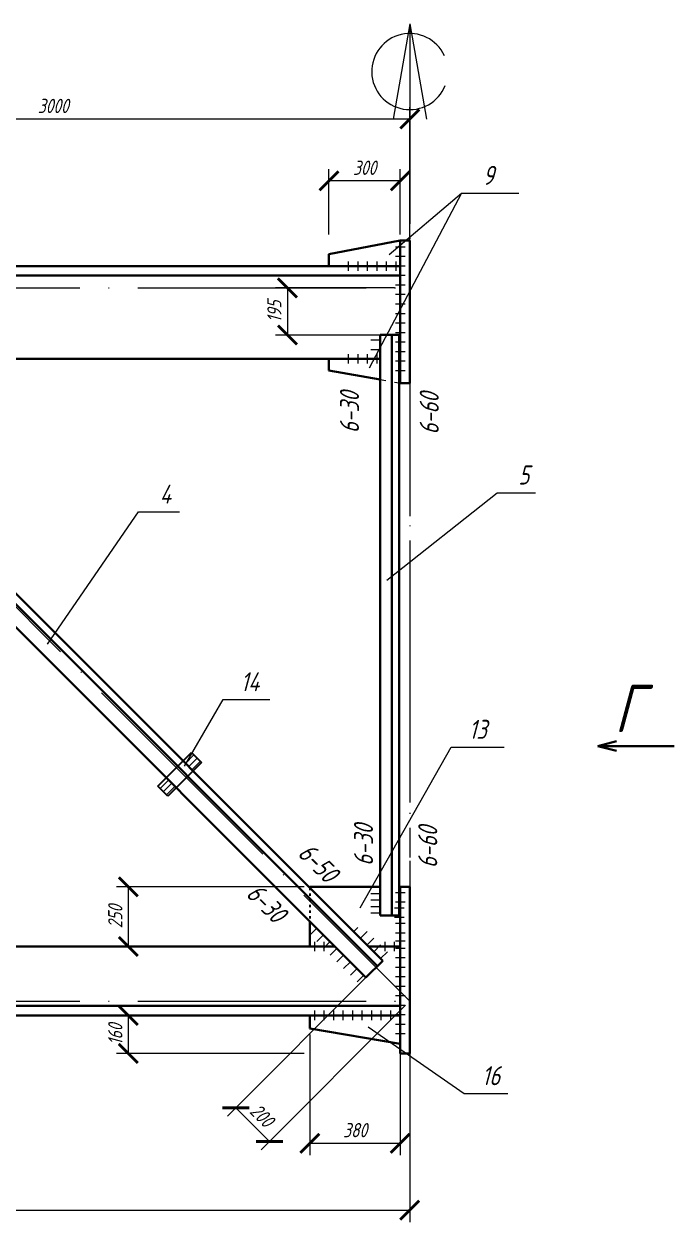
# Model space of a CAD drawing. Header units: millimetres. Extents: x 1665 to 4316, y 443 to 1647.
# Drawn here: x 3057.5 to 3125.9, y 1305.7 to 1431.6 of the extents above; entities that cross this region are included whole.
import ezdxf

# ---------------------------------------------------------------- set-up
doc = ezdxf.new("R2010")
doc.units = ezdxf.units.MM
doc.linetypes.add('ACAD_ISO03W100', pattern=[30, 12, -18])
doc.linetypes.add('ACAD_ISO04W100', pattern=[30, 24, -3, 0, -3])
doc.layers.get('0').update_dxf_attribs({"lineweight": 18})
doc.styles.get("Standard").update_dxf_attribs({"font": 'romans.shx', "width": 0.75, "oblique": 15, "height": 1.5})
doc.dimstyles.new('ISO-25', dxfattribs={"dimtxt": 1.5, "dimasz": 2, "dimexe": 1.25, "dimexo": 0.625, "dimtad": 1, "dimtxsty": 'Standard', "dimblk": 'ARCHTICK', "dimcen": 2.5, "dimadec": 0, "dimazin": 0, "dimtfac": 1, "dimtmove": 0, "dimatfit": 3, "dimldrblk": 'NONE', "dimfxl": 1, "dimlwd": 18, "dimlwe": 18, "dimarcsym": 0})

# ---------------------------------------------------------------- blocks, each defined once
blk = doc.blocks.new('_ArchTick')
at = {"color": 0, "linetype": 'ByBlock', "const_width": 0.15}
blk.add_lwpolyline([(-0.5, -0.5), (0.5, 0.5)], dxfattribs=at)
blk = doc.blocks.new('*D105')
at = {"color": 0, "lineweight": 18, "transparency": 16777216}
for p, q in [((3023.08, 1406.75), (3023.08, 1422.84)), ((3098.08, 1406.75), (3098.08, 1422.84)), ((3023.08, 1421.59), (3098.08, 1421.59))]:
    blk.add_line(p, q, dxfattribs=at)
at = {"layer": 'Defpoints', "color": 0, "transparency": 16777216}
for p in [(3098.08, 1421.59), (3023.08, 1406.12), (3098.08, 1406.12)]:
    blk.add_point(p, dxfattribs=at)
at = {"color": 0, "lineweight": 18, "transparency": 16777216, "xscale": 2, "yscale": 2, "zscale": 2, "rotation": 180}
blk.add_blockref('_ArchTick', (3023.08, 1421.59), dxfattribs=at)
at = {"color": 0, "lineweight": 18, "transparency": 16777216, "xscale": 2, "yscale": 2, "zscale": 2}
blk.add_blockref('_ArchTick', (3098.08, 1421.59), dxfattribs=at)
at = {"color": 0, "transparency": 16777216, "insert": (3060.58, 1422.96), "char_height": 1.5, "attachment_point": 5}
blk.add_mtext('3000', dxfattribs=at)
blk = doc.blocks.new('_None')
blk = doc.blocks.new('*D114')
at = {"color": 0, "lineweight": 18, "transparency": 16777216}
for p, q in [((3096.46, 1403.83), (3083.96, 1403.83)), ((3085.21, 1403.83), (3085.21, 1398.88)), ((3096.46, 1398.88), (3083.96, 1398.88))]:
    blk.add_line(p, q, dxfattribs=at)
at = {"layer": 'Defpoints', "color": 0, "transparency": 16777216}
for p in [(3097.08, 1403.83), (3085.21, 1398.88), (3097.08, 1398.88)]:
    blk.add_point(p, dxfattribs=at)
at = {"color": 0, "lineweight": 18, "transparency": 16777216, "xscale": 2, "yscale": 2, "zscale": 2}
for p, rotation in [((3085.21, 1403.83), 90), ((3085.21, 1398.88), 270)]:
    blk.add_blockref('_ArchTick', p, dxfattribs=dict(at, rotation=rotation))
at = {"color": 0, "transparency": 16777216, "insert": (3083.84, 1401.36), "char_height": 1.5, "attachment_point": 5, "rotation": 90}
blk.add_mtext('195', dxfattribs=at)
blk = doc.blocks.new('*D115')
at = {"color": 0, "lineweight": 18, "transparency": 16777216}
for p, q in [((3089.58, 1409.46), (3089.58, 1416.33)), ((3097.08, 1409.46), (3097.08, 1416.33)), ((3097.08, 1415.08), (3089.58, 1415.08))]:
    blk.add_line(p, q, dxfattribs=at)
at = {"layer": 'Defpoints', "color": 0, "transparency": 16777216}
for p in [(3089.58, 1415.08), (3089.58, 1408.83), (3097.08, 1408.83)]:
    blk.add_point(p, dxfattribs=at)
at = {"color": 0, "lineweight": 18, "transparency": 16777216, "xscale": 2, "yscale": 2, "zscale": 2, "rotation": 180}
blk.add_blockref('_ArchTick', (3089.58, 1415.08), dxfattribs=at)
at = {"color": 0, "lineweight": 18, "transparency": 16777216, "xscale": 2, "yscale": 2, "zscale": 2}
blk.add_blockref('_ArchTick', (3097.08, 1415.08), dxfattribs=at)
at = {"color": 0, "transparency": 16777216, "insert": (3093.33, 1416.46), "char_height": 1.5, "attachment_point": 5}
blk.add_mtext('300', dxfattribs=at)
blk = doc.blocks.new('*D127')
at = {"color": 0, "lineweight": 18, "transparency": 16777216}
for p, q in [((3087.58, 1325.38), (3087.58, 1312.68)), ((3097.08, 1325.38), (3097.08, 1312.68)), ((3087.58, 1313.93), (3097.08, 1313.93))]:
    blk.add_line(p, q, dxfattribs=at)
at = {"layer": 'Defpoints', "color": 0, "transparency": 16777216}
for p in [(3087.58, 1326), (3097.08, 1326), (3097.08, 1313.93)]:
    blk.add_point(p, dxfattribs=at)
at = {"color": 0, "lineweight": 18, "transparency": 16777216, "xscale": 2, "yscale": 2, "zscale": 2, "rotation": 180}
blk.add_blockref('_ArchTick', (3087.58, 1313.93), dxfattribs=at)
at = {"color": 0, "lineweight": 18, "transparency": 16777216, "xscale": 2, "yscale": 2, "zscale": 2}
blk.add_blockref('_ArchTick', (3097.08, 1313.93), dxfattribs=at)
at = {"color": 0, "transparency": 16777216, "insert": (3092.33, 1315.31), "char_height": 1.5, "attachment_point": 5}
blk.add_mtext('380', dxfattribs=at)
blk = doc.blocks.new('*D129')
at = {"color": 0, "lineweight": 18, "transparency": 16777216}
for p, q in [((2660.58, 1328.26), (2660.58, 1305.65)), ((3098.08, 1328.26), (3098.08, 1305.65)), ((2660.58, 1306.9), (3098.08, 1306.9))]:
    blk.add_line(p, q, dxfattribs=at)
at = {"layer": 'Defpoints', "color": 0, "transparency": 16777216}
for p in [(2660.58, 1328.88), (3098.08, 1328.88), (3098.08, 1306.9)]:
    blk.add_point(p, dxfattribs=at)
at = {"color": 0, "lineweight": 18, "transparency": 16777216, "xscale": 2, "yscale": 2, "zscale": 2, "rotation": 180}
blk.add_blockref('_ArchTick', (2660.58, 1306.9), dxfattribs=at)
at = {"color": 0, "lineweight": 18, "transparency": 16777216, "xscale": 2, "yscale": 2, "zscale": 2}
blk.add_blockref('_ArchTick', (3098.08, 1306.9), dxfattribs=at)
at = {"color": 0, "transparency": 16777216, "insert": (2879.33, 1308.28), "char_height": 1.5, "attachment_point": 5}
blk.add_mtext('17500', dxfattribs=at)
blk = doc.blocks.new('*D134')
at = {"color": 0, "lineweight": 18, "transparency": 16777216}
for p, q in [((3094.1, 1331.97), (3078.9, 1316.77)), ((3097.64, 1328.44), (3082.44, 1313.23)), ((3079.79, 1317.65), (3083.32, 1314.12))]:
    blk.add_line(p, q, dxfattribs=at)
at = {"layer": 'Defpoints', "color": 0, "transparency": 16777216}
for p in [(3094.54, 1332.42), (3098.08, 1328.88), (3083.32, 1314.12)]:
    blk.add_point(p, dxfattribs=at)
at = {"color": 0, "lineweight": 18, "transparency": 16777216, "xscale": 2, "yscale": 2, "zscale": 2}
for p, rotation in [((3079.79, 1317.65), 135.019104960781), ((3083.32, 1314.12), 315.0191049607811)]:
    blk.add_blockref('_ArchTick', p, dxfattribs=dict(at, rotation=rotation))
at = {"color": 0, "transparency": 16777216, "insert": (3082.53, 1316.86), "char_height": 1.5, "attachment_point": 5, "rotation": 315.0191}
blk.add_mtext('200', dxfattribs=at)
blk = doc.blocks.new('*D152')
at = {"color": 0, "lineweight": 18, "transparency": 16777216}
for p, q in [((3086.96, 1340.88), (3067.23, 1340.88)), ((3068.48, 1340.88), (3068.48, 1334.62)), ((3086.96, 1334.62), (3067.23, 1334.62))]:
    blk.add_line(p, q, dxfattribs=at)
at = {"layer": 'Defpoints', "color": 0, "transparency": 16777216}
for p in [(3087.58, 1340.88), (3068.48, 1334.62), (3087.58, 1334.62)]:
    blk.add_point(p, dxfattribs=at)
at = {"color": 0, "lineweight": 18, "transparency": 16777216, "xscale": 2, "yscale": 2, "zscale": 2}
for p, rotation in [((3068.48, 1340.88), 90), ((3068.48, 1334.62), 270)]:
    blk.add_blockref('_ArchTick', p, dxfattribs=dict(at, rotation=rotation))
at = {"color": 0, "transparency": 16777216, "insert": (3067.11, 1337.75), "char_height": 1.5, "attachment_point": 5, "rotation": 90}
blk.add_mtext('250', dxfattribs=at)
blk = doc.blocks.new('*D153')
at = {"color": 0, "lineweight": 18, "transparency": 16777216}
for p, q in [((3086.96, 1327.37), (3067.23, 1327.37)), ((3068.48, 1327.37), (3068.48, 1323.38)), ((3086.96, 1323.38), (3067.23, 1323.38))]:
    blk.add_line(p, q, dxfattribs=at)
at = {"layer": 'Defpoints', "color": 0, "transparency": 16777216}
for p in [(3087.58, 1327.37), (3068.48, 1323.38), (3087.58, 1323.38)]:
    blk.add_point(p, dxfattribs=at)
at = {"color": 0, "lineweight": 18, "transparency": 16777216, "xscale": 2, "yscale": 2, "zscale": 2}
for p, rotation in [((3068.48, 1327.37), 90), ((3068.48, 1323.38), 270)]:
    blk.add_blockref('_ArchTick', p, dxfattribs=dict(at, rotation=rotation))
at = {"color": 0, "transparency": 16777216, "insert": (3067.11, 1325.38), "char_height": 1.5, "attachment_point": 5, "rotation": 90}
blk.add_mtext('160', dxfattribs=at)

msp = doc.modelspace()

# ---------------------------------------------------------------- linework, layer by layer
for p, q in [((3098.081, 1431.574), (3096.317, 1421.574)), ((3098.081, 1431.574), (3099.844, 1421.574)), ((3098.081, 1431.574), (3098.081, 1411.574)), ((3103.528, 1413.79), (3093.802, 1395.414)), ((3095.928, 1407.35), (3103.528, 1413.79)), ((3103.528, 1413.79), (3109.551, 1413.79)), ((3097.581, 1408.125), (3096.581, 1408.125)), ((3091.642, 1405.625), (3091.642, 1406.625)), ((3092.642, 1405.625), (3092.642, 1406.625)), ((3093.642, 1405.625), (3093.642, 1406.625)), ((3094.642, 1405.625), (3094.642, 1406.625)), ((3095.642, 1405.625), (3095.642, 1406.625)), ((3097.581, 1407.125), (3096.581, 1407.125)), ((3096.642, 1405.625), (3096.642, 1406.625)), ((3097.581, 1406.125), (3096.581, 1406.125)), ((3097.581, 1405.125), (3096.581, 1405.125)), ((3097.581, 1404.125), (3096.581, 1404.125)), ((3097.581, 1403.125), (3096.581, 1403.125)), ((3097.581, 1402.125), (3096.581, 1402.125)), ((3097.581, 1401.125), (3096.581, 1401.125)), ((3097.581, 1400.125), (3096.581, 1400.125)), ((3097.581, 1399.125), (3096.581, 1399.125)), ((3094.981, 1398.332), (3093.981, 1398.332)), ((3097.581, 1398.125), (3096.581, 1398.125)), ((3091.642, 1395.885), (3091.642, 1396.885)), ((3092.642, 1395.885), (3092.642, 1396.885)), ((3093.642, 1395.885), (3093.642, 1396.885)), ((3094.981, 1397.332), (3093.981, 1397.332)), ((3094.642, 1395.885), (3094.642, 1396.885)), ((3097.581, 1397.125), (3096.581, 1397.125)), ((3097.581, 1396.125), (3096.581, 1396.125)), ((3097.581, 1395.125), (3096.581, 1395.125)), ((3095.675, 1373.127), (3107.262, 1382.296)), ((3107.262, 1382.296), (3111.306, 1382.296)), ((3059.986, 1366.383), (3069.556, 1380.284)), ((3069.556, 1380.284), (3073.873, 1380.284)), ((3074.402, 1353.572), (3078.46, 1360.571)), ((3078.46, 1360.571), (3083.351, 1360.571)), ((3092.854, 1338.691), (3102.421, 1355.561)), ((3102.421, 1355.561), (3108.002, 1355.561)), ((3074.5, 1353.861), (3075.388, 1354.741)), ((3074.833, 1353.528), (3075.721, 1354.408)), ((3075.164, 1353.194), (3076.052, 1354.074)), ((3071.836, 1351.222), (3072.724, 1352.102)), ((3072.169, 1350.888), (3073.057, 1351.768)), ((3072.5, 1350.555), (3073.388, 1351.435)), ((3094.981, 1340.143), (3093.981, 1340.143)), ((3097.581, 1340.263), (3096.581, 1340.263)), ((3094.981, 1339.471), (3093.981, 1339.471)), ((3094.981, 1338.799), (3093.981, 1338.799)), ((3097.481, 1338.645), (3096.481, 1338.645)), ((3097.581, 1339.263), (3096.581, 1339.263)), ((3094.981, 1338.127), (3093.981, 1338.127)), ((3097.481, 1337.645), (3096.481, 1337.645)), ((3087.588, 1335.833), (3088.296, 1336.54)), ((3092.185, 1336.187), (3092.623, 1336.625)), ((3092.893, 1335.48), (3093.6, 1336.188)), ((3097.581, 1337.026), (3096.581, 1337.026)), ((3097.581, 1336.026), (3096.581, 1336.026)), ((3088.081, 1334.117), (3088.081, 1335.117)), ((3088.296, 1335.126), (3089.003, 1335.833)), ((3089.003, 1334.419), (3089.71, 1335.126)), ((3089.081, 1334.117), (3089.081, 1335.117)), ((3093.6, 1334.774), (3094.307, 1335.481)), ((3094.307, 1334.067), (3095.014, 1334.774)), ((3095.477, 1334.117), (3095.477, 1335.117)), ((3096.477, 1334.117), (3096.477, 1335.117)), ((3097.581, 1335.181), (3096.581, 1335.181)), ((3089.71, 1333.712), (3090.418, 1334.42)), ((3090.418, 1333.006), (3091.125, 1333.713)), ((3095.015, 1333.36), (3095.722, 1334.067)), ((3097.581, 1334.417), (3096.581, 1334.417)), ((3091.125, 1332.299), (3091.832, 1333.006)), ((3091.832, 1331.592), (3092.54, 1332.299)), ((3097.581, 1333.417), (3096.581, 1333.417)), ((3097.581, 1332.417), (3096.581, 1332.417)), ((3092.54, 1330.885), (3093.247, 1331.592)), ((3097.581, 1331.417), (3096.581, 1331.417)), ((3097.581, 1330.417), (3096.581, 1330.417)), ((3097.581, 1329.417), (3096.581, 1329.417)), ((3088.081, 1326.875), (3088.081, 1327.875)), ((3089.081, 1326.875), (3089.081, 1327.875)), ((3090.081, 1326.875), (3090.081, 1327.875)), ((3091.081, 1326.875), (3091.081, 1327.875)), ((3092.081, 1326.875), (3092.081, 1327.875)), ((3093.081, 1326.875), (3093.081, 1327.875)), ((3094.081, 1326.875), (3094.081, 1327.875)), ((3095.081, 1326.875), (3095.081, 1327.875)), ((3096.081, 1326.875), (3096.081, 1327.875)), ((3097.581, 1328.417), (3096.581, 1328.417)), ((3097.581, 1327.417), (3096.581, 1327.417)), ((3093.704, 1326.163), (3103.804, 1319.162)), ((3097.581, 1326.417), (3096.581, 1326.417)), ((3097.581, 1325.417), (3096.581, 1325.417)), ((3103.804, 1319.162), (3108.39, 1319.162))]:
    msp.add_line(p, q)
at = {"linetype": 'ACAD_ISO04W100', "ltscale": 0.5}
msp.add_line((3098.081, 1422.574), (3098.081, 1343.966), dxfattribs=at)
at = {"lineweight": 30}
for p, q in [((3089.581, 1407.375), (3097.081, 1408.832)), ((3098.081, 1408.832), (3097.081, 1408.832)), ((3097.081, 1408.832), (3097.081, 1393.832)), ((3098.081, 1408.832), (3098.081, 1393.832)), ((3089.581, 1406.125), (3089.581, 1407.375)), ((2661.581, 1406.125), (3097.081, 1406.125)), ((2661.581, 1405.125), (3097.081, 1405.125)), ((3025.433, 1401.764), (3094.686, 1332.557)), ((3025.998, 1402.331), (3095.255, 1333.12)), ((3024.234, 1400.559), (3093.477, 1331.362)), ((3094.981, 1398.885), (3094.981, 1337.882)), ((3094.981, 1398.885), (3096.981, 1398.885)), ((3096.181, 1398.885), (3096.181, 1337.882)), ((3096.981, 1398.885), (3096.981, 1337.882)), ((3031.948, 1396.385), (3094.981, 1396.385)), ((3089.581, 1396.385), (3089.581, 1395.135)), ((3096.981, 1396.385), (3097.081, 1396.385)), ((3089.581, 1395.135), (3094.981, 1394.197)), ((3096.981, 1393.85), (3097.081, 1393.832)), ((3097.081, 1393.832), (3098.081, 1393.832)), ((3117.874, 1355.68), (3119.806, 1356.198)), ((3117.874, 1355.68), (3125.874, 1355.68)), ((3117.874, 1355.68), (3119.806, 1355.162)), ((3087.581, 1340.882), (3087.581, 1340.789)), ((3094.981, 1340.882), (3087.581, 1340.882)), ((3097.081, 1340.882), (3096.981, 1340.882)), ((3098.081, 1340.882), (3097.081, 1340.882)), ((3097.081, 1340.882), (3097.081, 1323.382)), ((3098.081, 1323.382), (3098.081, 1340.882)), ((3094.981, 1337.882), (3096.981, 1337.882)), ((3087.581, 1337.255), (3087.581, 1334.617)), ((2956.826, 1334.617), (3090.22, 1334.617)), ((3093.756, 1334.617), (3097.081, 1334.617)), ((3093.477, 1331.362), (3095.255, 1333.12)), ((2661.581, 1328.375), (3097.081, 1328.375)), ((2661.581, 1327.375), (3097.081, 1327.375)), ((3087.581, 1327.375), (3087.581, 1326.003)), ((3097.081, 1324.382), (3087.581, 1326.003)), ((3097.081, 1323.382), (3098.081, 1323.382))]:
    msp.add_line(p, q, dxfattribs=at)
at = {"linetype": 'ACAD_ISO04W100'}
for p, q in [((2648.081, 1403.832), (3098.081, 1403.832)), ((3023.081, 1403.832), (3098.081, 1328.882)), ((3098.081, 1403.832), (3098.081, 1328.882)), ((2648.081, 1328.882), (3098.081, 1328.882))]:
    msp.add_line(p, q, dxfattribs=at)
at = {"linetype": 'ACAD_ISO03W100', "lineweight": 20, "ltscale": 0.05}
msp.add_line((3094.981, 1394.197), (3096.981, 1393.85), dxfattribs=at)
at = {"lineweight": 25}
for p, q in [((3071.594, 1351.464), (3075.129, 1355)), ((3075.129, 1355), (3076.19, 1353.939)), ((3076.19, 1353.939), (3072.654, 1350.403)), ((3072.654, 1350.403), (3071.594, 1351.464))]:
    msp.add_line(p, q, dxfattribs=at)
at = {"linetype": 'ACAD_ISO03W100', "lineweight": 25, "ltscale": 0.02}
msp.add_line((3087.581, 1340.789), (3087.581, 1337.255), dxfattribs=at)
msp.add_arc((3098.081, 1426.574), 4, 24.48657, 338.595)

# ---------------------------------------------------------------- texts
for s, width, gutter_width, heights, insert, char_height, attachment_point in [('9', 5.08103, 7.5, [0], (3106.34, 1415.662), 2, 5), ('5', 5.08103, 7.5, [0], (3110.074, 1384.169), 2, 5), ('4', 5.08103, 7.5, [0], (3072.368, 1382.157), 2, 5), ('14', 5.08103, 7.5, [0], (3081.272, 1362.443), 2, 5), ('Г', 5.50366, 12.5, [1.75], (3119.607, 1362.146), 5, 1), ('13', 5.08103, 7.5, [0], (3105.233, 1357.433), 2, 5), ('16', 5.08103, 7.5, [0], (3106.616, 1321.035), 2, 5)]:
    msp.add_mtext_dynamic_manual_height_columns(s, width=width, gutter_width=gutter_width, heights=heights, dxfattribs=dict(insert=insert, char_height=char_height, attachment_point=attachment_point))
at = {"char_height": 2, "attachment_point": 1}
for s, insert, rotation in [('6-30', (3090.744, 1388.56), 90), ('6-60', (3099.13, 1388.421), 90), ('6-30', (3092.218, 1343.085), 90), ('6-60', (3098.975, 1342.85), 90), ('6-50', (3087.596, 1345.693), 315), ('6-30', (3082.165, 1341.438), 315)]:
    msp.add_mtext_dynamic_manual_height_columns(s, width=10.41741, gutter_width=7.5, heights=[0], dxfattribs=dict(at, insert=insert, rotation=rotation))

# ---------------------------------------------------------------- dimensions: what is measured, and where the dimension line sits
for base, p1, p2, text, picture, middle in [((3098.081, 1421.589), (3023.081, 1406.125), (3098.081, 1406.125), '3000', '*D105', (3060.581, 1422.964)), ((3089.581, 1415.083), (3097.081, 1408.832), (3089.581, 1408.832), '300', '*D115', (3093.331, 1416.458)), ((3098.081, 1306.904), (2660.581, 1328.882), (3098.081, 1328.882), '17500', '*D129', (2879.331, 1308.279)), ((3097.081, 1313.93), (3087.581, 1326.003), (3097.081, 1326.003), '380', '*D127', (3092.331, 1315.305))]:
    dim = msp.add_linear_dim(base=base, p1=p1, p2=p2, text=text, dimstyle='ISO-25')
    dim.commit()
    dim.dimension.update_dxf_attribs({"geometry": picture, "text_midpoint": middle})
for base, p1, p2, text, picture, middle in [((3085.213, 1398.885), (3097.081, 1403.832), (3097.081, 1398.885), '195', '*D114', (3083.838, 1401.358)), ((3068.483, 1334.617), (3087.581, 1340.882), (3087.581, 1334.617), '250', '*D152', (3067.108, 1337.75)), ((3068.483, 1323.382), (3087.581, 1327.375), (3087.581, 1323.382), '160', '*D153', (3067.108, 1325.378))]:
    dim = msp.add_linear_dim(base=base, p1=p1, p2=p2, angle=90, text=text, dimstyle='ISO-25')
    dim.commit()
    dim.dimension.update_dxf_attribs({"geometry": picture, "text_midpoint": middle})
dim = msp.add_aligned_dim(p1=(3094.544, 1332.417), p2=(3098.081, 1328.882), distance=-20.876, text='200', dimstyle='ISO-25')
dim.commit()
dim.dimension.update_dxf_attribs({"geometry": '*D134', "text_midpoint": (3082.527, 1316.855)})

doc.saveas('drawing.dxf')
